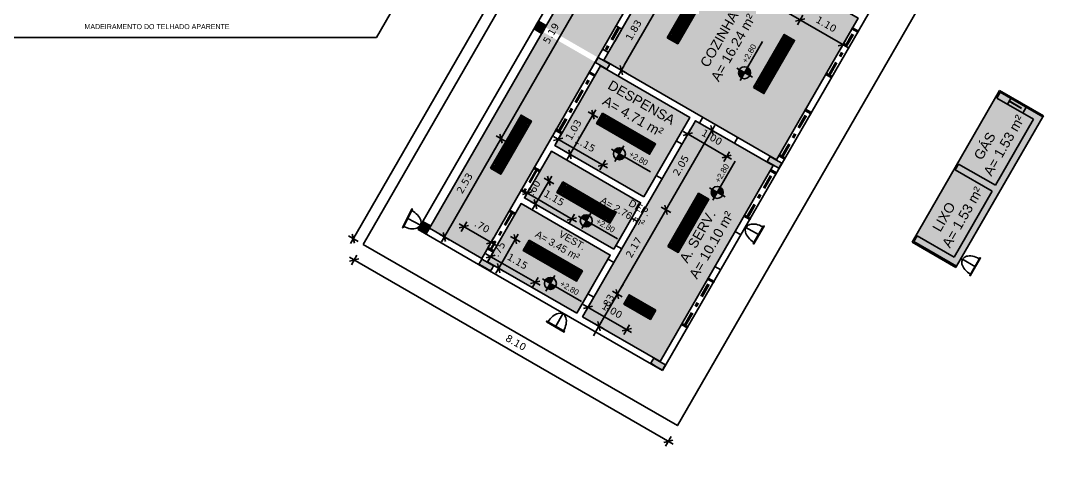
# Model space of a CAD drawing. Extents: x 38 to 175, y -50 to 32.
# Drawn here: x 78.8 to 102.23, y -21.01 to -11.3 of the extents above; entities that cross this region are included whole.
import ezdxf
from ezdxf.enums import TextEntityAlignment as Align

# ---------------------------------------------------------------- set-up
doc = ezdxf.new("R2010")
doc.units = 0
doc.header["$LTSCALE"] = 0.025
doc.header["$MEASUREMENT"] = 0
doc.linetypes.add('DASHDOT', pattern=[25.4, 12.7, -6.35, 0, -6.35])
doc.linetypes.add('HIDDEN', pattern=[9.525, 6.35, -3.175])
doc.layers.get('0').update_dxf_attribs({"linetype": 'CONTINUOUS'})
doc.layers.get('DEFPOINTS').update_dxf_attribs({"linetype": 'CONTINUOUS'})
for name, color, linetype in [('A-FORRO', 3, 'CONTINUOUS'), ('A-HACHURAPARED', 254, 'CONTINUOUS'), ('A-PARED', 5, 'CONTINUOUS'), ('A-PARED-PISOS', 2, 'CONTINUOUS'), ('A-PAREDE', 5, 'CONTINUOUS'), ('A-PISOS-NIVEL', 1, 'CONTINUOUS'), ('A-PROJ ESQU', 1, 'DASHDOT'), ('A-PROJCOBERTURA', 7, 'HIDDEN'), ('AR-TXT', 1, 'CONTINUOUS'), ('ARQ-ALV-PROJEÇÃO', 8, 'CONTINUOUS'), ('ARQ-CTA-1_100', 1, 'CONTINUOUS'), ('ARQ-HTC', 9, 'CONTINUOUS'), ('ARQ-TXT-1_050', 2, 'CONTINUOUS'), ('ARQ-TXT-1_100', 2, 'CONTINUOUS'), ('BL-LUM-1', 1, 'CONTINUOUS'), ('BL-LUM-2', 2, 'CONTINUOUS'), ('BL-LUM-3', 3, 'CONTINUOUS'), ('BL-LUM-TXT', 2, 'CONTINUOUS'), ('EL-LEGENDA', 2, 'CONTINUOUS'), ('EL-LUMINÁRIAS', 3, 'CONTINUOUS')]:
    doc.layers.add(name, color=color, linetype=linetype)
doc.layers.add('FO-Hachuras dos pilares', color=9, linetype='CONTINUOUS', lineweight=5)
doc.styles.add('A16-ESC50', font='arial.ttf', dxfattribs={"height": 0.08})
doc.styles.add('ESC-50-A20', font='arial.ttf', dxfattribs={"height": 0.1})
doc.styles.add('FNDE Texto Cota 0100', font='verdana.ttf', dxfattribs={"height": 0.16})
doc.dimstyles.new('FNDE 1-0100', dxfattribs={"dimscale": 2.5, "dimtxt": 0.16, "dimasz": 0.05, "dimexe": 0.15, "dimexo": 0.15, "dimgap": 0.05, "dimtad": 1, "dimzin": 4, "dimdsep": 46, "dimtxsty": 'FNDE Texto Cota 0100', "dimblk": 'tic', "dimcen": 0.15, "dimdle": 0.15, "dimse1": 1, "dimse2": 1, "dimclrd": 251, "dimclre": 251, "dimclrt": 256, "dimaunit": 1, "dimadec": 3, "dimazin": 0, "dimtfac": 1, "dimtix": 1, "dimtmove": 2, "dimatfit": 3, "dimldrblk": 'tic', "dimfxl": 0.15, "dimtvp": 1, "dimtolj": 1, "dimtzin": 0, "dimarcsym": 0})

# ---------------------------------------------------------------- blocks, each defined once
blk = doc.blocks.new('Lum-3320-sob')
at = {"layer": 'BL-LUM-1'}
for p, q in [((-0.657, 0.09), (-0.577, 0.09)), ((-0.657, 0.075), (-0.577, 0.075)), ((-0.657, 0.06), (-0.577, 0.06)), ((-0.657, 0.045), (-0.577, 0.045)), ((-0.657, 0.03), (-0.577, 0.03)), ((-0.657, 0.015), (-0.577, 0.015)), ((0.565, 0.062), (-0.565, 0.062)), ((0.565, 0.032), (-0.565, 0.032)), ((0.657, 0.09), (0.577, 0.09)), ((0.657, 0.075), (0.577, 0.075)), ((0.657, 0.06), (0.577, 0.06)), ((0.657, 0.045), (0.577, 0.045)), ((0.657, 0.03), (0.577, 0.03)), ((0.657, 0.015), (0.577, 0.015)), ((-0.657, 0), (-0.577, 0)), ((-0.657, -0.015), (-0.577, -0.015)), ((-0.657, -0.03), (-0.577, -0.03)), ((-0.657, -0.045), (-0.577, -0.045)), ((-0.657, -0.06), (-0.577, -0.06)), ((-0.657, -0.075), (-0.577, -0.075)), ((-0.657, -0.09), (-0.577, -0.09)), ((0.565, -0.032), (-0.565, -0.032)), ((0.565, -0.062), (-0.565, -0.062)), ((0.657, -0.03), (0.577, -0.03)), ((0.657, -0.045), (0.577, -0.045)), ((0.657, -0.06), (0.577, -0.06)), ((0.657, -0.075), (0.577, -0.075)), ((0.657, -0.09), (0.577, -0.09)), ((0.657, 0), (0.577, 0)), ((0.657, -0.015), (0.577, -0.015))]:
    blk.add_line(p, q, dxfattribs=at)
at = {"layer": 'BL-LUM-2'}
blk.add_line((0.565, 0), (-0.565, 0), dxfattribs=at)
for points in [[(0.67, 0.119), (0.67, -0.119), (-0.67, -0.119), (-0.67, 0.119)], [(0.565, 0.094), (0.565, -0.094), (-0.565, -0.094), (-0.565, 0.094)]]:
    blk.add_lwpolyline(points, close=True, dxfattribs=at)
at = {"layer": 'BL-LUM-3'}
blk.add_lwpolyline([(0.685, 0.134), (0.685, -0.134), (-0.685, -0.134), (-0.685, 0.134)], close=True, dxfattribs=at)
blk = doc.blocks.new('Lum-3320-sob-2x16')
at = {"layer": 'BL-LUM-1'}
for p, q in [((-0.352, 0.09), (-0.272, 0.09)), ((-0.352, 0.075), (-0.272, 0.075)), ((-0.352, 0.06), (-0.272, 0.06)), ((-0.352, 0.045), (-0.272, 0.045)), ((-0.352, 0.03), (-0.272, 0.03)), ((-0.352, 0.015), (-0.272, 0.015)), ((0.26, 0.062), (-0.26, 0.062)), ((0.26, 0.032), (-0.26, 0.032)), ((0.352, 0.015), (0.272, 0.015)), ((0.352, 0.09), (0.272, 0.09)), ((0.352, 0.075), (0.272, 0.075)), ((0.352, 0.06), (0.272, 0.06)), ((0.352, 0.045), (0.272, 0.045)), ((0.352, 0.03), (0.272, 0.03)), ((-0.352, 0), (-0.272, 0)), ((-0.352, -0.015), (-0.272, -0.015)), ((-0.352, -0.03), (-0.272, -0.03)), ((-0.352, -0.045), (-0.272, -0.045)), ((-0.352, -0.06), (-0.272, -0.06)), ((-0.352, -0.075), (-0.272, -0.075)), ((-0.352, -0.09), (-0.272, -0.09)), ((0.26, -0.032), (-0.26, -0.032)), ((0.26, -0.062), (-0.26, -0.062)), ((0.352, 0), (0.272, 0)), ((0.352, -0.015), (0.272, -0.015)), ((0.352, -0.03), (0.272, -0.03)), ((0.352, -0.045), (0.272, -0.045)), ((0.352, -0.06), (0.272, -0.06)), ((0.352, -0.075), (0.272, -0.075)), ((0.352, -0.09), (0.272, -0.09))]:
    blk.add_line(p, q, dxfattribs=at)
at = {"layer": 'BL-LUM-2'}
blk.add_line((0.26, 0), (-0.26, 0), dxfattribs=at)
for points in [[(0.365, 0.119), (0.365, -0.119), (-0.365, -0.119), (-0.365, 0.119)], [(0.26, 0.094), (0.26, -0.094), (-0.26, -0.094), (-0.26, 0.094)]]:
    blk.add_lwpolyline(points, close=True, dxfattribs=at)
at = {"layer": 'BL-LUM-3'}
blk.add_lwpolyline([(0.38, 0.134), (0.38, -0.134), (-0.38, -0.134), (-0.38, 0.134)], close=True, dxfattribs=at)
at = {"layer": 'BL-LUM-TXT', "style": 'A16-ESC50'}
blk.add_attdef('IT1.1A', text='', height=0.08, dxfattribs=at).set_placement((0.395, 0.149), align=Align.BOTTOM_RIGHT)
blk = doc.blocks.new('tic')
at = {"color": 251}
for p, q in [((-1, 0), (1, 0)), ((0, -1), (0, 1))]:
    blk.add_line(p, q, dxfattribs=at)
blk.add_line((-0.6, -0.6), (0.6, 0.6))
blk = doc.blocks.new('*D113')
at = {"layer": 'ARQ-CTA-1_100', "color": 251, "lineweight": -2, "transparency": 16777216}
blk.add_line((88.8, -15.957), (89.19, -16.182), dxfattribs=at)
at = {"layer": 'DEFPOINTS', "color": 0, "transparency": 16777216}
for p in [(88.484, -16.254), (89.298, -16.245), (89.091, -16.604)]:
    blk.add_point(p, dxfattribs=at)
at = {"layer": 'ARQ-CTA-1_100', "color": 251, "lineweight": -2, "transparency": 16777216, "xscale": 0.125, "yscale": 0.125, "zscale": 0.125}
for p, rotation in [((88.692, -15.895), 150.0227978788756), ((89.298, -16.245), 330.0227978788756)]:
    blk.add_blockref('tic', p, dxfattribs=dict(at, rotation=rotation))
at = {"layer": 'ARQ-CTA-1_100', "transparency": 16777216, "insert": (89.099, -15.889), "char_height": 0.16, "attachment_point": 5, "rotation": 330.0228, "style": 'FNDE Texto Cota 0100'}
blk.add_mtext('\\A1;.70', dxfattribs=at)
blk = doc.blocks.new('*D114')
at = {"layer": 'ARQ-CTA-1_100', "color": 251, "lineweight": -2, "transparency": 16777216}
blk.add_line((88.319, -16.015), (89.46, -14.037), dxfattribs=at)
at = {"layer": 'DEFPOINTS', "color": 0, "transparency": 16777216}
for p in [(89.251, -13.773), (89.522, -13.929), (87.986, -15.967)]:
    blk.add_point(p, dxfattribs=at)
at = {"layer": 'ARQ-CTA-1_100', "color": 251, "lineweight": -2, "transparency": 16777216, "xscale": 0.125, "yscale": 0.125, "zscale": 0.125}
for p, rotation in [((89.522, -13.929), 60.02279787888254), ((88.257, -16.123), 240.0227978788826)]:
    blk.add_blockref('tic', p, dxfattribs=dict(at, rotation=rotation))
at = {"layer": 'ARQ-CTA-1_100', "transparency": 16777216, "insert": (88.709, -14.922), "char_height": 0.16, "attachment_point": 5, "rotation": 60.0228, "style": 'FNDE Texto Cota 0100'}
blk.add_mtext('\\A1;2.53', dxfattribs=at)
blk = doc.blocks.new('*D115')
at = {"layer": 'ARQ-CTA-1_100', "color": 251, "lineweight": -2, "transparency": 16777216}
blk.add_line((89.585, -13.821), (92.054, -9.54), dxfattribs=at)
at = {"layer": 'DEFPOINTS', "color": 0, "transparency": 16777216}
for p in [(91.846, -9.275), (92.117, -9.431), (89.251, -13.773)]:
    blk.add_point(p, dxfattribs=at)
at = {"layer": 'ARQ-CTA-1_100', "color": 251, "lineweight": -2, "transparency": 16777216, "xscale": 0.125, "yscale": 0.125, "zscale": 0.125}
for p, rotation in [((92.117, -9.431), 60.02279787888271), ((89.522, -13.929), 240.0227978788827)]:
    blk.add_blockref('tic', p, dxfattribs=dict(at, rotation=rotation))
at = {"layer": 'ARQ-CTA-1_100', "transparency": 16777216, "insert": (90.639, -11.576), "char_height": 0.16, "attachment_point": 5, "rotation": 60.0228, "style": 'FNDE Texto Cota 0100'}
blk.add_mtext('\\A1;5.19', dxfattribs=at)
blk = doc.blocks.new('*D117')
at = {"layer": 'ARQ-CTA-1_100', "color": 251, "lineweight": -2, "transparency": 16777216}
blk.add_line((89.53, -16.713), (89.78, -16.28), dxfattribs=at)
at = {"layer": 'DEFPOINTS', "color": 0, "transparency": 16777216}
for p in [(89.595, -16.029), (89.842, -16.172), (89.221, -16.679)]:
    blk.add_point(p, dxfattribs=at)
at = {"layer": 'ARQ-CTA-1_100', "color": 251, "lineweight": -2, "transparency": 16777216, "xscale": 0.125, "yscale": 0.125, "zscale": 0.125}
for p, rotation in [((89.842, -16.172), 60.02279787887267), ((89.468, -16.821), 240.0227978788727)]:
    blk.add_blockref('tic', p, dxfattribs=dict(at, rotation=rotation))
at = {"layer": 'ARQ-CTA-1_100', "transparency": 16777216, "insert": (89.476, -16.393), "char_height": 0.16, "attachment_point": 5, "rotation": 60.0228, "style": 'FNDE Texto Cota 0100'}
blk.add_mtext('\\A1;.75', dxfattribs=at)
blk = doc.blocks.new('*D118')
at = {"layer": 'ARQ-CTA-1_100', "color": 251, "lineweight": -2, "transparency": 16777216}
blk.add_line((89.397, -16.623), (90.177, -17.072), dxfattribs=at)
at = {"layer": 'DEFPOINTS', "color": 0, "transparency": 16777216}
for p in [(89.221, -16.679), (90.217, -17.253), (90.285, -17.135)]:
    blk.add_point(p, dxfattribs=at)
at = {"layer": 'ARQ-CTA-1_100', "color": 251, "lineweight": -2, "transparency": 16777216, "xscale": 0.125, "yscale": 0.125, "zscale": 0.125}
for p, rotation in [((89.289, -16.56), 150.0227978788752), ((90.285, -17.135), 330.0227978788752)]:
    blk.add_blockref('tic', p, dxfattribs=dict(at, rotation=rotation))
at = {"layer": 'ARQ-CTA-1_100', "transparency": 16777216, "insert": (89.89, -16.668), "char_height": 0.16, "attachment_point": 5, "rotation": 330.0228, "style": 'FNDE Texto Cota 0100'}
blk.add_mtext('\\A1;1.15', dxfattribs=at)
blk = doc.blocks.new('*D119')
at = {"layer": 'ARQ-CTA-1_100', "color": 251, "lineweight": -2, "transparency": 16777216}
blk.add_line((90.214, -15.207), (90.993, -15.657), dxfattribs=at)
at = {"layer": 'DEFPOINTS', "color": 0, "transparency": 16777216}
for p in [(90.045, -15.25), (91.041, -15.824), (91.101, -15.72)]:
    blk.add_point(p, dxfattribs=at)
at = {"layer": 'ARQ-CTA-1_100', "color": 251, "lineweight": -2, "transparency": 16777216, "xscale": 0.125, "yscale": 0.125, "zscale": 0.125}
for p, rotation in [((90.105, -15.145), 150.0227978788652), ((91.101, -15.72), 330.0227978788652)]:
    blk.add_blockref('tic', p, dxfattribs=dict(at, rotation=rotation))
at = {"layer": 'ARQ-CTA-1_100', "transparency": 16777216, "insert": (90.707, -15.253), "char_height": 0.16, "attachment_point": 5, "rotation": 330.0228, "style": 'FNDE Texto Cota 0100'}
blk.add_mtext('\\A1;1.15', dxfattribs=at)
blk = doc.blocks.new('*D120')
at = {"layer": 'ARQ-CTA-1_100', "color": 251, "lineweight": -2, "transparency": 16777216}
blk.add_line((90.353, -15.283), (90.528, -14.98), dxfattribs=at)
at = {"layer": 'DEFPOINTS', "color": 0, "transparency": 16777216}
for p in [(90.345, -14.73), (90.59, -14.871), (90.045, -15.25)]:
    blk.add_point(p, dxfattribs=at)
at = {"layer": 'ARQ-CTA-1_100', "color": 251, "lineweight": -2, "transparency": 16777216, "xscale": 0.125, "yscale": 0.125, "zscale": 0.125}
for p, rotation in [((90.59, -14.871), 60.02237897650409), ((90.29, -15.391), 240.0223789765041)]:
    blk.add_blockref('tic', p, dxfattribs=dict(at, rotation=rotation))
at = {"layer": 'ARQ-CTA-1_100', "transparency": 16777216, "insert": (90.26, -15.027), "char_height": 0.16, "attachment_point": 5, "rotation": 60.0224, "style": 'FNDE Texto Cota 0100'}
blk.add_mtext('\\A1;.60', dxfattribs=at)
blk = doc.blocks.new('*D121')
at = {"layer": 'ARQ-CTA-1_100', "color": 251, "lineweight": -2, "transparency": 16777216}
blk.add_line((91.127, -14.171), (91.514, -13.499), dxfattribs=at)
at = {"layer": 'DEFPOINTS', "color": 0, "transparency": 16777216}
for p in [(91.232, -13.192), (91.577, -13.391), (90.72, -14.08)]:
    blk.add_point(p, dxfattribs=at)
at = {"layer": 'ARQ-CTA-1_100', "color": 251, "lineweight": -2, "transparency": 16777216, "xscale": 0.125, "yscale": 0.125, "zscale": 0.125}
for p, rotation in [((91.577, -13.391), 60.02279787872411), ((91.064, -14.279), 240.0227978787241)]:
    blk.add_blockref('tic', p, dxfattribs=dict(at, rotation=rotation))
at = {"layer": 'ARQ-CTA-1_100', "transparency": 16777216, "insert": (91.14, -13.731), "char_height": 0.16, "attachment_point": 5, "rotation": 60.0228, "style": 'FNDE Texto Cota 0100'}
blk.add_mtext('\\A1;1.03', dxfattribs=at)
blk = doc.blocks.new('*D122')
at = {"layer": 'ARQ-CTA-1_100', "color": 251, "lineweight": -2, "transparency": 16777216}
blk.add_line((90.907, -14.006), (91.686, -14.456), dxfattribs=at)
at = {"layer": 'DEFPOINTS', "color": 0, "transparency": 16777216}
for p in [(90.72, -14.08), (91.794, -14.518), (91.716, -14.655)]:
    blk.add_point(p, dxfattribs=at)
at = {"layer": 'ARQ-CTA-1_100', "color": 251, "lineweight": -2, "transparency": 16777216, "xscale": 0.125, "yscale": 0.125, "zscale": 0.125}
for p, rotation in [((90.798, -13.944), 150.022797878871), ((91.794, -14.518), 330.022797878871)]:
    blk.add_blockref('tic', p, dxfattribs=dict(at, rotation=rotation))
at = {"layer": 'ARQ-CTA-1_100', "transparency": 16777216, "insert": (91.4, -14.052), "char_height": 0.16, "attachment_point": 5, "rotation": 330.0228, "style": 'FNDE Texto Cota 0100'}
blk.add_mtext('\\A1;1.15', dxfattribs=at)
blk = doc.blocks.new('*D123')
at = {"layer": 'ARQ-CTA-1_100', "color": 251, "lineweight": -2, "transparency": 16777216}
blk.add_line((91.572, -17.756), (92.221, -18.131), dxfattribs=at)
at = {"layer": 'DEFPOINTS', "color": 0, "transparency": 16777216}
for p in [(91.343, -17.903), (92.33, -18.194), (92.209, -18.403)]:
    blk.add_point(p, dxfattribs=at)
at = {"layer": 'ARQ-CTA-1_100', "color": 251, "lineweight": -2, "transparency": 16777216, "xscale": 0.125, "yscale": 0.125, "zscale": 0.125}
for p, rotation in [((91.463, -17.694), 150.0227978788926), ((92.33, -18.194), 330.0227978788926)]:
    blk.add_blockref('tic', p, dxfattribs=dict(at, rotation=rotation))
at = {"layer": 'ARQ-CTA-1_100', "transparency": 16777216, "insert": (92.001, -17.763), "char_height": 0.16, "attachment_point": 5, "rotation": 330.0228, "style": 'FNDE Texto Cota 0100'}
blk.add_mtext('\\A1;1.00', dxfattribs=at)
blk = doc.blocks.new('*D124')
at = {"layer": 'ARQ-CTA-1_100', "color": 251, "lineweight": -2, "transparency": 16777216}
for p, q in [((92.183, -17.291), (92.246, -17.183)), ((91.709, -18.114), (92.121, -17.399)), ((91.646, -18.222), (91.584, -18.331))]:
    blk.add_line(p, q, dxfattribs=at)
at = {"layer": 'DEFPOINTS', "color": 0, "transparency": 16777216}
for p in [(92.121, -17.399), (92.325, -17.517), (91.913, -18.232)]:
    blk.add_point(p, dxfattribs=at)
at = {"layer": 'ARQ-CTA-1_100', "color": 251, "lineweight": -2, "transparency": 16777216, "xscale": 0.125, "yscale": 0.125, "zscale": 0.125}
for p, rotation in [((92.121, -17.399), 240.022797878874), ((91.709, -18.114), 60.02279787887402)]:
    blk.add_blockref('tic', p, dxfattribs=dict(at, rotation=rotation))
at = {"layer": 'ARQ-CTA-1_100', "transparency": 16777216, "insert": (91.91, -17.57), "char_height": 0.16, "attachment_point": 5, "rotation": 60.0228, "style": 'FNDE Texto Cota 0100'}
blk.add_mtext('\\A1;.83', dxfattribs=at)
blk = doc.blocks.new('*D125')
at = {"layer": 'ARQ-CTA-1_100', "color": 251, "lineweight": -2, "transparency": 16777216}
blk.add_line((92.183, -17.291), (93.144, -15.626), dxfattribs=at)
at = {"layer": 'DEFPOINTS', "color": 0, "transparency": 16777216}
for p in [(93.207, -15.517), (93.411, -15.635), (92.325, -17.517)]:
    blk.add_point(p, dxfattribs=at)
at = {"layer": 'ARQ-CTA-1_100', "color": 251, "lineweight": -2, "transparency": 16777216, "xscale": 0.125, "yscale": 0.125, "zscale": 0.125}
for p, rotation in [((93.207, -15.517), 60.02279787889307), ((92.121, -17.399), 240.0227978788931)]:
    blk.add_blockref('tic', p, dxfattribs=dict(at, rotation=rotation))
at = {"layer": 'ARQ-CTA-1_100', "transparency": 16777216, "insert": (92.485, -16.355), "char_height": 0.16, "attachment_point": 5, "rotation": 60.0228, "style": 'FNDE Texto Cota 0100'}
blk.add_mtext('\\A1;2.17', dxfattribs=at)
blk = doc.blocks.new('*D126')
at = {"layer": 'ARQ-CTA-1_100', "color": 251, "lineweight": -2, "transparency": 16777216}
blk.add_line((93.269, -15.409), (94.17, -13.848), dxfattribs=at)
at = {"layer": 'DEFPOINTS', "color": 0, "transparency": 16777216}
for p in [(94.232, -13.74), (94.436, -13.857), (93.411, -15.635)]:
    blk.add_point(p, dxfattribs=at)
at = {"layer": 'ARQ-CTA-1_100', "color": 251, "lineweight": -2, "transparency": 16777216, "xscale": 0.125, "yscale": 0.125, "zscale": 0.125}
for p, rotation in [((94.232, -13.74), 60.02279787889326), ((93.207, -15.517), 240.0227978788933)]:
    blk.add_blockref('tic', p, dxfattribs=dict(at, rotation=rotation))
at = {"layer": 'ARQ-CTA-1_100', "transparency": 16777216, "insert": (93.539, -14.524), "char_height": 0.16, "attachment_point": 5, "rotation": 60.0228, "style": 'FNDE Texto Cota 0100'}
blk.add_mtext('\\A1;2.05', dxfattribs=at)
blk = doc.blocks.new('*D127')
at = {"layer": 'ARQ-CTA-1_100', "color": 251, "lineweight": -2, "transparency": 16777216}
blk.add_line((93.802, -13.89), (94.452, -14.264), dxfattribs=at)
at = {"layer": 'DEFPOINTS', "color": 0, "transparency": 16777216}
for p in [(93.866, -13.529), (94.732, -14.028), (94.56, -14.327)]:
    blk.add_point(p, dxfattribs=at)
at = {"layer": 'ARQ-CTA-1_100', "color": 251, "lineweight": -2, "transparency": 16777216, "xscale": 0.125, "yscale": 0.125, "zscale": 0.125}
for p, rotation in [((93.694, -13.827), 150.0227978788934), ((94.56, -14.327), 330.0227978788935)]:
    blk.add_blockref('tic', p, dxfattribs=dict(at, rotation=rotation))
at = {"layer": 'ARQ-CTA-1_100', "transparency": 16777216, "insert": (94.231, -13.897), "char_height": 0.16, "attachment_point": 5, "rotation": 330.0228, "style": 'FNDE Texto Cota 0100'}
blk.add_mtext('\\A1;1.00', dxfattribs=at)
blk = doc.blocks.new('*D129')
at = {"layer": 'ARQ-CTA-1_100', "color": 251, "lineweight": -2, "transparency": 16777216}
blk.add_line((94.363, -10.216), (96.095, -11.215), dxfattribs=at)
at = {"layer": 'DEFPOINTS', "color": 0, "transparency": 16777216}
for p in [(94.595, -9.562), (96.544, -10.687), (96.203, -11.278)]:
    blk.add_point(p, dxfattribs=at)
at = {"layer": 'ARQ-CTA-1_100', "color": 251, "lineweight": -2, "transparency": 16777216, "xscale": 0.125, "yscale": 0.125, "zscale": 0.125}
for p, rotation in [((94.254, -10.154), 150.0227946700394), ((96.203, -11.278), 330.0227946700394)]:
    blk.add_blockref('tic', p, dxfattribs=dict(at, rotation=rotation))
at = {"layer": 'ARQ-CTA-1_100', "transparency": 16777216, "insert": (95.333, -10.535), "char_height": 0.16, "attachment_point": 5, "rotation": 330.0228, "style": 'FNDE Texto Cota 0100'}
blk.add_mtext('\\A1;2.25', dxfattribs=at)
blk = doc.blocks.new('*D130')
at = {"layer": 'ARQ-CTA-1_100', "color": 251, "lineweight": -2, "transparency": 16777216}
blk.add_line((96.312, -11.34), (97.048, -11.765), dxfattribs=at)
at = {"layer": 'DEFPOINTS', "color": 0, "transparency": 16777216}
for p in [(96.544, -10.687), (97.497, -11.236), (97.156, -11.827)]:
    blk.add_point(p, dxfattribs=at)
at = {"layer": 'ARQ-CTA-1_100', "color": 251, "lineweight": -2, "transparency": 16777216, "xscale": 0.125, "yscale": 0.125, "zscale": 0.125}
for p, rotation in [((96.203, -11.278), 150.0227946700394), ((97.156, -11.827), 330.0227946700394)]:
    blk.add_blockref('tic', p, dxfattribs=dict(at, rotation=rotation))
at = {"layer": 'ARQ-CTA-1_100', "transparency": 16777216, "insert": (96.784, -11.372), "char_height": 0.16, "attachment_point": 5, "rotation": 330.0228, "style": 'FNDE Texto Cota 0100'}
blk.add_mtext('\\A1;1.10', dxfattribs=at)
blk = doc.blocks.new('*D131')
at = {"layer": 'ARQ-CTA-1_100', "color": 251, "lineweight": -2, "transparency": 16777216}
blk.add_line((92.27, -12.29), (93.057, -10.926), dxfattribs=at)
at = {"layer": 'DEFPOINTS', "color": 0, "transparency": 16777216}
for p in [(92.731, -10.594), (93.119, -10.818), (91.819, -12.174)]:
    blk.add_point(p, dxfattribs=at)
at = {"layer": 'ARQ-CTA-1_100', "color": 251, "lineweight": -2, "transparency": 16777216, "xscale": 0.125, "yscale": 0.125, "zscale": 0.125}
for p, rotation in [((93.119, -10.818), 60.02279787886776), ((92.207, -12.399), 240.0227978788677)]:
    blk.add_blockref('tic', p, dxfattribs=dict(at, rotation=rotation))
at = {"layer": 'ARQ-CTA-1_100', "transparency": 16777216, "insert": (92.482, -11.504), "char_height": 0.16, "attachment_point": 5, "rotation": 60.0228, "style": 'FNDE Texto Cota 0100'}
blk.add_mtext('\\A1;1.83', dxfattribs=at)
blk = doc.blocks.new('*D152')
at = {"layer": 'ARQ-CTA-1_100', "color": 251, "lineweight": -2, "transparency": 16777216}
blk.add_line((86.35, -16.702), (93.15, -20.624), dxfattribs=at)
at = {"layer": 'DEFPOINTS', "color": 0, "transparency": 16777216}
for p in [(86.053, -16.967), (93.258, -20.686), (93.069, -21.014)]:
    blk.add_point(p, dxfattribs=at)
at = {"layer": 'ARQ-CTA-1_100', "color": 251, "lineweight": -2, "transparency": 16777216, "xscale": 0.125, "yscale": 0.125, "zscale": 0.125}
for p, rotation in [((86.242, -16.639), 150.0227978788807), ((93.258, -20.686), 330.0227978788807)]:
    blk.add_blockref('tic', p, dxfattribs=dict(at, rotation=rotation))
at = {"layer": 'ARQ-CTA-1_100', "transparency": 16777216, "insert": (89.854, -18.482), "char_height": 0.16, "attachment_point": 5, "rotation": 330.0228, "style": 'FNDE Texto Cota 0100'}
blk.add_mtext('\\A1;8.10', dxfattribs=at)
blk = doc.blocks.new('*D153')
at = {"layer": 'ARQ-CTA-1_100', "color": 251, "lineweight": -2, "transparency": 16777216}
blk.add_line((86.284, -16.053), (94.928, -1.067), dxfattribs=at)
at = {"layer": 'DEFPOINTS', "color": 0, "transparency": 16777216}
for p in [(94.578, -0.721), (94.991, -0.959), (85.809, -15.923)]:
    blk.add_point(p, dxfattribs=at)
at = {"layer": 'ARQ-CTA-1_100', "color": 251, "lineweight": -2, "transparency": 16777216, "xscale": 0.125, "yscale": 0.125, "zscale": 0.125}
for p, rotation in [((94.991, -0.959), 60.02279787887489), ((86.222, -16.161), 240.0227978788749)]:
    blk.add_blockref('tic', p, dxfattribs=dict(at, rotation=rotation))
at = {"layer": 'ARQ-CTA-1_100', "transparency": 16777216, "insert": (91.086, -7.16), "char_height": 0.16, "attachment_point": 5, "rotation": 60.0228, "style": 'FNDE Texto Cota 0100'}
blk.add_mtext('\\A1;17.55', dxfattribs=at)
blk = doc.blocks.new('refl150')
at = {"color": 3}
blk.add_line((0.292, 0), (0, 0), dxfattribs=at)
blk.add_lwpolyline([(0.292, -0.211), (0.307, -0.211), (0.307, 0.211), (0.292, 0.211)], close=True, dxfattribs=at)
at = {"color": 3, "extrusion": (0, 0, -1)}
blk.add_ellipse((0.292, 0), major_axis=(0.292, 0.005), ratio=0.621381, start_param=1.581258, end_param=4.722851, dxfattribs=at)
at = {"color": 2, "style": 'A16-ESC50'}
blk.add_attdef('IT1', text='', height=0.08, dxfattribs=at).set_placement((0.503, 0.141), align=Align.MIDDLE_CENTER)

msp = doc.modelspace()

# ---------------------------------------------------------------- hatches: boundary and pattern name
at = {"layer": 'A-HACHURAPARED'}
h = msp.add_hatch(color=256, dxfattribs=at)
h.dxf.hatch_style = 1
h.paths.add_polyline_path([(99.68, -16.802), (98.702, -16.237), (100.655, -12.85), (101.634, -13.415)])
at = {"layer": 'ARQ-ALV-PROJEÇÃO', "linetype": 'Continuous'}
h = msp.add_hatch(color=251, dxfattribs=at)
h.paths.add_polyline_path([(94.96, -12.456), (94.844, -12.389, 0.131551), (94.826, -12.456, 0.268056), (94.893, -12.572)])
h.paths.add_polyline_path([(94.96, -12.456), (95.077, -12.523, 0.131551), (95.095, -12.456, 0.268056), (95.027, -12.34)])
h = msp.add_hatch(color=251, dxfattribs=at)
h.paths.add_polyline_path([(92.164, -14.265), (92.232, -14.149, 0.414214), (92.048, -14.198)])
h.paths.add_polyline_path([(92.164, -14.265), (92.097, -14.382, 0.414214), (92.281, -14.333)])
h = msp.add_hatch(color=251, dxfattribs=at)
h.paths.add_polyline_path([(94.351, -15.129), (94.234, -15.061, 0.131551), (94.216, -15.129, 0.268056), (94.283, -15.245)])
h.paths.add_polyline_path([(94.351, -15.129), (94.467, -15.196, 0.131551), (94.485, -15.129, 0.268056), (94.418, -15.012)])
h = msp.add_hatch(color=251, dxfattribs=at)
h.paths.add_polyline_path([(91.426, -15.763), (91.493, -15.646, 0.414214), (91.309, -15.696)])
h.paths.add_polyline_path([(91.426, -15.763), (91.359, -15.879, 0.414214), (91.542, -15.83)])
h = msp.add_hatch(color=251, dxfattribs=at)
h.paths.add_polyline_path([(90.623, -17.159), (90.691, -17.043, 0.414214), (90.507, -17.092)])
h.paths.add_polyline_path([(90.623, -17.159), (90.556, -17.275, 0.414214), (90.74, -17.226)])
at = {"layer": 'ARQ-HTC'}
h = msp.add_hatch(dxfattribs=at)
h.set_pattern_fill('AR-CONC', color=256, scale=0.1, style=2)
h.set_pattern_definition([(50, (0, 0), (0.7172602, -0.062752), [0.075, -0.825]), (355, (0, 0), (-0.1387513, 0.752192), [0.06, -0.66]), (100.45144, (0.0598, -0.0052), (0.578509, 0.68944), [0.06374, -0.701142]), (46.1842, (0, 0.2), (1.067241, -0.165519), [0.1125, -1.2375]), (96.6356, (0.0889, 0.1862), (0.934662, 0.974119), [0.09561, -1.051714]), (351.1842, (0, 0.2), (0.934662, 0.974119), [0.09, -0.99]), (21, (0.1, 0.15), (0.596907, -0.402619), [0.075, -0.825]), (326, (0.1, 0.15), (0.2433153, 0.72515), [0.06, -0.66]), (71.45144, (0.14974, 0.11645), (0.8402224, 0.322531), [0.06374, -0.701142]), (37.5, (0, 0), (0.01215986, 0.33289385), [0, -0.652, 0, -0.67, 0, -0.6625]), (7.5, (0, 0), (0.2630695, 0.3944117), [0, -0.382, 0, -0.637, 0, -0.2525]), (327.5, (-0.223, 0), (0.53382244, -0.0225549), [0, -0.25, 0, -0.78, 0, -1.035]), (317.5, (-0.323, 0), (0.5831862, 0.100105), [0, -0.325, 0, -0.518, 0, -0.735])])
h.paths.add_polyline_path([(99.221, -8.248), (100.795, -5.519), (96.94, -3.296), (95.366, -6.024)])
h.paths.add_polyline_path([(97.572, -11.106), (93.717, -8.883), (95.291, -6.154), (99.146, -8.378)])
h.paths.add_polyline_path([(95.673, -14.398), (91.819, -12.174), (93.642, -9.013), (97.497, -11.236)])
h.paths.add_polyline_path([(93.075, -18.902), (95.599, -14.528), (93.866, -13.529), (91.343, -17.903)])
h.paths.add_polyline_path([(92.712, -15.229), (90.72, -14.08), (91.744, -12.304), (93.736, -13.454)])
h.paths.add_polyline_path([(92.037, -16.399), (90.045, -15.25), (90.645, -14.21), (92.637, -15.359)])
h.paths.add_polyline_path([(91.213, -17.828), (89.221, -16.679), (89.97, -15.379), (91.962, -16.529)])
h.paths.add_polyline_path([(89.091, -16.604), (91.621, -12.216), (90.452, -11.542), (87.921, -15.929)])
h.paths.add_polyline_path([(91.681, -12.113), (94.22, -7.712), (93.05, -7.038), (90.512, -11.438)])
h.paths.add_polyline_path([(94.28, -7.608), (96.81, -3.221), (95.641, -2.546), (93.11, -6.934)])
at = {"layer": 'FO-Hachuras dos pilares', "linetype": 'Continuous'}
for points in [[(90.359, -11.303), (90.309, -11.39), (90.259, -11.477), (90.345, -11.527), (90.432, -11.577), (90.482, -11.49), (90.532, -11.403), (90.445, -11.353)], [(91.692, -12.113), (91.66, -12.169), (91.628, -12.226), (91.757, -12.301), (91.887, -12.376), (91.92, -12.319), (91.952, -12.263), (91.822, -12.188)], [(95.53, -14.327), (95.497, -14.383), (95.465, -14.439), (95.595, -14.514), (95.725, -14.589), (95.757, -14.533), (95.79, -14.477), (95.66, -14.402)], [(87.851, -16.051), (87.901, -15.964), (87.951, -15.877), (87.865, -15.827), (87.778, -15.777), (87.728, -15.864), (87.678, -15.951), (87.765, -16.001)], [(89.289, -16.88), (89.322, -16.824), (89.354, -16.767), (89.224, -16.692), (89.094, -16.618), (89.062, -16.674), (89.029, -16.73), (89.159, -16.805)], [(93.127, -19.094), (93.159, -19.037), (93.192, -18.981), (93.062, -18.906), (92.932, -18.831), (92.899, -18.887), (92.867, -18.944), (92.997, -19.019)]]:
    msp.add_hatch(color=256, dxfattribs=at).paths.add_polyline_path(points)

# ---------------------------------------------------------------- linework, layer by layer
at = {"layer": 'A-FORRO'}
for p, q in [((87.673, -15.959), (95.543, -2.316)), ((87.921, -15.929), (95.641, -2.546)), ((89.091, -16.604), (96.81, -3.221)), ((101, -5.464), (93.13, -19.107)), ((91.819, -12.174), (93.642, -9.013)), ((95.673, -14.398), (97.497, -11.236)), ((95.673, -14.398), (91.819, -12.174)), ((90.72, -14.08), (91.744, -12.304)), ((93.736, -13.454), (91.744, -12.304)), ((100.591, -13.021), (100.666, -12.891)), ((100.591, -13.021), (101.414, -13.496)), ((100.666, -12.891), (101.619, -13.441)), ((93.866, -13.529), (91.343, -17.903)), ((92.712, -15.229), (93.736, -13.454)), ((95.599, -14.528), (93.866, -13.529)), ((99.695, -16.776), (101.619, -13.441)), ((101.414, -13.496), (100.565, -14.968)), ((90.645, -14.21), (90.045, -15.25)), ((92.637, -15.359), (90.645, -14.21)), ((92.712, -15.229), (90.72, -14.08)), ((99.667, -14.623), (99.742, -14.494)), ((99.742, -14.494), (100.565, -14.968)), ((93.075, -18.902), (95.599, -14.528)), ((99.667, -14.623), (100.49, -15.098)), ((100.49, -15.098), (99.64, -16.571)), ((89.221, -16.679), (89.97, -15.379)), ((91.962, -16.529), (89.97, -15.379)), ((92.037, -16.399), (90.045, -15.25)), ((92.037, -16.399), (92.637, -15.359)), ((89.091, -16.604), (87.921, -15.929)), ((92.567, -15.781), (92.437, -15.706)), ((92.567, -15.781), (92.437, -15.706)), ((89.016, -16.734), (87.673, -15.959)), ((98.743, -16.226), (98.818, -16.096)), ((98.818, -16.096), (99.64, -16.571)), ((98.743, -16.226), (99.695, -16.776)), ((91.962, -16.529), (91.213, -17.828)), ((93.13, -19.107), (89.016, -16.734)), ((91.213, -17.828), (89.221, -16.679)), ((93.075, -18.902), (91.343, -17.903))]:
    msp.add_line(p, q, dxfattribs=at)
for points in [[(95.673, -14.398), (91.819, -12.174), (93.642, -9.013), (97.497, -11.236)], [(92.712, -15.229), (90.72, -14.08), (91.744, -12.304), (93.736, -13.454)], [(93.075, -18.902), (95.599, -14.528), (93.866, -13.529), (91.343, -17.903)], [(92.037, -16.399), (90.045, -15.25), (90.645, -14.21), (92.637, -15.359)], [(91.213, -17.828), (89.221, -16.679), (89.97, -15.379), (91.962, -16.529)]]:
    msp.add_lwpolyline(points, close=True, dxfattribs=at)
at = {"layer": 'A-PARED'}
for points in [[(90.359, -11.303), (90.309, -11.39), (90.259, -11.477), (90.345, -11.527), (90.432, -11.577), (90.482, -11.49), (90.532, -11.403), (90.445, -11.353), (90.359, -11.303)], [(91.692, -12.113), (91.66, -12.169), (91.628, -12.226), (91.757, -12.301), (91.887, -12.376), (91.92, -12.319), (91.952, -12.263), (91.822, -12.188), (91.692, -12.113)], [(95.53, -14.327), (95.497, -14.383), (95.465, -14.439), (95.595, -14.514), (95.725, -14.589), (95.757, -14.533), (95.79, -14.477), (95.66, -14.402), (95.53, -14.327)], [(87.851, -16.051), (87.901, -15.964), (87.951, -15.877), (87.865, -15.827), (87.778, -15.777), (87.728, -15.864), (87.678, -15.951), (87.765, -16.001), (87.851, -16.051)], [(89.289, -16.88), (89.322, -16.824), (89.354, -16.767), (89.224, -16.692), (89.094, -16.618), (89.062, -16.674), (89.029, -16.73), (89.159, -16.805), (89.289, -16.88)], [(93.127, -19.094), (93.159, -19.037), (93.192, -18.981), (93.062, -18.906), (92.932, -18.831), (92.899, -18.887), (92.867, -18.944), (92.997, -19.019), (93.127, -19.094)]]:
    msp.add_lwpolyline(points, close=True, dxfattribs=at)
at = {"layer": 'A-PARED-PISOS'}
for p, q in [((100.655, -12.85), (98.702, -16.237)), ((100.655, -12.85), (101.634, -13.415)), ((101.619, -13.441), (101.634, -13.415)), ((98.702, -16.237), (99.68, -16.802)), ((99.68, -16.802), (99.695, -16.776))]:
    msp.add_line(p, q, dxfattribs=at)
msp.add_lwpolyline([(86.444, -16.289), (95.213, -1.087), (102.229, -5.134), (93.46, -20.336)], close=True, dxfattribs=at)
at = {"layer": 'A-PAREDE'}
msp.add_line((95.673, -14.398), (95.723, -14.311), dxfattribs=at)
at = {"layer": 'A-PISOS-NIVEL', "color": 2}
msp.add_lwpolyline([(86.738, 4.364), (77.483, 4.364), (72.856, -3.651), (77.483, -11.666), (86.738, -11.666), (91.365, -3.651)], close=True, dxfattribs=at)
at = {"layer": 'A-PROJ ESQU'}
for p, q in [((92.14, -11.436), (91.84, -11.956)), ((92.166, -11.451), (91.866, -11.971)), ((92.091, -11.408), (92.221, -11.483)), ((92.218, -11.481), (91.919, -12.001)), ((96.84, -12.496), (97.409, -11.508)), ((96.866, -12.511), (97.435, -11.523)), ((91.919, -12.001), (91.789, -11.926)), ((90.806, -13.749), (91.533, -12.49)), ((90.832, -13.764), (91.559, -12.505)), ((96.903, -12.567), (96.773, -12.492)), ((100.83, -13.158), (100.904, -13.028)), ((100.867, -13.093), (101.214, -13.293)), ((100.872, -13.085), (101.219, -13.285)), ((95.79, -14.315), (96.36, -13.328)), ((95.816, -14.33), (96.386, -13.343)), ((96.453, -13.346), (96.323, -13.272)), ((101.176, -13.358), (101.251, -13.228)), ((93.953, -13.579), (94.028, -13.449)), ((93.566, -14.048), (93.436, -13.973)), ((94.807, -13.898), (94.732, -14.028)), ((95.853, -14.386), (95.723, -14.311)), ((90.307, -14.626), (90.037, -15.093)), ((90.324, -14.636), (90.055, -15.103)), ((93.117, -14.828), (92.987, -14.753)), ((95.013, -15.663), (95.583, -14.675)), ((95.039, -15.678), (95.609, -14.69)), ((95.675, -14.695), (95.546, -14.62)), ((95.675, -14.695), (95.546, -14.62)), ((95.546, -14.62), (95.675, -14.695)), ((89.757, -15.58), (89.287, -16.394)), ((89.774, -15.59), (89.304, -16.404)), ((95.076, -15.734), (94.946, -15.659)), ((95.076, -15.734), (94.946, -15.659)), ((94.946, -15.659), (95.076, -15.734)), ((92.567, -15.781), (92.437, -15.706)), ((94.879, -16.075), (94.749, -16)), ((92.217, -16.387), (92.087, -16.312)), ((92.042, -16.69), (91.912, -16.615)), ((94.429, -16.855), (94.299, -16.78)), ((93.617, -18.083), (94.187, -17.096)), ((94.28, -17.115), (94.15, -17.04)), ((93.643, -18.098), (94.213, -17.111)), ((91.593, -17.47), (91.463, -17.395)), ((93.68, -18.154), (93.55, -18.079)), ((93.68, -18.154), (93.55, -18.079))]:
    msp.add_line(p, q, dxfattribs=at)
for points in [[(97.502, -11.527), (97.487, -11.553), (97.357, -11.478), (97.372, -11.452)], [(91.611, -12.535), (91.626, -12.509), (91.496, -12.434), (91.481, -12.46)], [(96.918, -12.541), (96.903, -12.567), (96.773, -12.492), (96.788, -12.466)], [(96.453, -13.346), (96.438, -13.372), (96.308, -13.298), (96.323, -13.272)], [(90.884, -13.794), (90.869, -13.82), (90.739, -13.745), (90.754, -13.719)], [(95.868, -14.36), (95.853, -14.386), (95.723, -14.311), (95.738, -14.285)], [(90.395, -14.642), (90.38, -14.668), (90.251, -14.593), (90.265, -14.567)], [(95.676, -14.694), (95.661, -14.72), (95.531, -14.645), (95.546, -14.619)], [(90.111, -15.136), (90.096, -15.162), (89.966, -15.087), (89.981, -15.061)], [(89.845, -15.596), (89.83, -15.622), (89.7, -15.547), (89.715, -15.521)], [(95.091, -15.708), (95.076, -15.734), (94.946, -15.659), (94.961, -15.633)], [(89.36, -16.436), (89.345, -16.462), (89.216, -16.387), (89.231, -16.361)], [(94.28, -17.115), (94.265, -17.141), (94.135, -17.066), (94.15, -17.04)], [(93.695, -18.128), (93.68, -18.154), (93.55, -18.079), (93.565, -18.053)]]:
    msp.add_lwpolyline(points, close=True, dxfattribs=at)
at = {"layer": 'A-PROJCOBERTURA', "ltscale": 7.5}
msp.add_line((86.738, -11.666), (86.738, -11.666), dxfattribs=at)
at = {"layer": 'ARQ-ALV-PROJEÇÃO', "color": 251, "linetype": 'Continuous'}
for p, q in [((95.027, -12.34), (95.363, -11.757)), ((94.786, -12.355), (95.135, -12.557)), ((94.859, -12.631), (95.027, -12.34)), ((91.99, -14.165), (92.281, -14.333)), ((92.265, -14.091), (92.064, -14.44)), ((92.281, -14.333), (92.863, -14.668)), ((94.418, -15.012), (94.753, -14.43)), ((94.176, -15.028), (94.525, -15.229)), ((94.25, -15.303), (94.418, -15.012)), ((91.251, -15.662), (91.542, -15.83)), ((91.526, -15.588), (91.325, -15.937)), ((91.542, -15.83), (92.124, -16.166)), ((90.449, -17.058), (90.74, -17.226)), ((90.724, -16.984), (90.523, -17.334)), ((90.74, -17.226), (91.322, -17.562))]:
    msp.add_line(p, q, dxfattribs=at)
for centre in [(94.96, -12.456), (92.164, -14.265), (94.351, -15.129), (91.426, -15.763), (90.623, -17.159)]:
    msp.add_circle(centre, 0.134, dxfattribs=at)

# ---------------------------------------------------------------- block references
at = {"layer": 'EL-LEGENDA'}
for name, p, xscale, yscale, zscale, rotation in [('refl150', (87.723, -15.856, -10.179), -1.094369196061953, 1.094369196061953, 1.094369196061953, 333.187084424152), ('refl150', (94.992, -15.911), -1.094369196061953, 1.094369196061953, 1.094369196061953, 149.9999999999772), ('refl150', (99.827, -16.622), -1.094369196061953, 1.094369196061953, 1.094369196061953, 149.9999999999772), ('Lum-3320-sob-2x16', (92.621, -17.688), 0.8999999999999999, 0.8999999999999999, 0.8999999999999999, 330.0227978788715), ('refl150', (90.903, -17.841), -1.094369196061953, 1.094369196061953, 1.094369196061953, 59.99999999997725)]:
    msp.add_blockref(name, p, dxfattribs=dict(at, xscale=xscale, yscale=yscale, zscale=zscale, rotation=rotation))
at = {"layer": 'EL-LUMINÁRIAS', "xscale": -1}
for p, rotation in [((93.693, -11.149), 59.99999999997309), ((95.62, -12.262, -12.006), 59.99999999997309), ((89.742, -14.062), 59.99999999997309), ((92.314, -13.817), 329.9999999999731), ((91.427, -15.354), 329.9999999999731), ((93.707, -15.806), 59.99999999997309), ((90.678, -16.654), 329.9999999999731)]:
    msp.add_blockref('Lum-3320-sob', p, dxfattribs=dict(at, rotation=rotation))

# ---------------------------------------------------------------- texts
at = {"layer": 'AR-TXT', "style": 'ESC-50-A20'}
msp.add_text('MADEIRAMENTO DO TELHADO APARENTE', height=0.1125, rotation=0.0278, dxfattribs=at).set_placement((80.219, -11.483))
at = {"layer": 'ARQ-ALV-PROJEÇÃO', "color": 251, "linetype": 'Continuous', "style": 'ESC-50-A20'}
for p, rotation in [((95.007, -12.256), 60.0228), ((92.364, -14.312), 330.0228), ((94.397, -14.929), 60.0228), ((91.626, -15.809), 330.0228), ((90.823, -17.205), 330.0228)]:
    msp.add_attdef('+2.80', p, 'NA', height=0.128, rotation=rotation, dxfattribs=at)
at = {"layer": 'ARQ-TXT-1_050', "color": 251, "char_height": 0.21845, "attachment_point": 1, "style": 'ESC-50-A20'}
for s, insert, rotation in [('\\pi1.592;COZINHA    \\P\\pi1.4384;A= 16.24 m²', (93.161, -13.627), 60.0228), ('\\pi1.4518;DESPENSA    \\P\\pi1.5232;A= 4.71 m²', (90.737, -11.885), 330.0228), ('\\pi1.64;GÁS   \\P\\pi1.4384;A= 1.53 m²', (99.249, -15.737), 60.0228), ('\\pi1.64;LIXO    \\P\\pi1.4384;A= 1.53 m²', (98.324, -17.34), 60.0228), ('\\pi1.64;A. SERV.    \\P\\pi1.4384;A= 10.10 m²', (92.674, -18.034), 60.0228)]:
    msp.add_mtext_dynamic_manual_height_columns(s, width=4.35854, gutter_width=1, heights=[0], dxfattribs=dict(at, insert=insert, rotation=rotation))
at = {"layer": 'ARQ-TXT-1_100', "color": 251, "char_height": 0.16, "attachment_point": 3, "rotation": 330.0228, "style": 'ESC-50-A20'}
for s, width, insert in [('\\pi1.9402;DEP.    \\P\\pi1.5232;A= 2.76 m²', 4.35854, (92.885, -15.534)), ('\\pi1.8019;VEST.    \\P\\pi1.5232;A= 3.45 m²', 2.66553, (91.433, -16.288))]:
    msp.add_mtext_dynamic_manual_height_columns(s, width=width, gutter_width=1, heights=[0], dxfattribs=dict(at, insert=insert))

# ---------------------------------------------------------------- dimensions: what is measured, and where the dimension line sits
at = {"layer": 'ARQ-CTA-1_100'}
for base, p1, p2, picture, middle in [((94.991, -0.959), (85.809, -15.923), (94.578, -0.721), '*D153', (91.086, -7.16)), ((92.12092, -17.39942), (91.91277, -18.23176), (92.32499, -17.51713), '*D124', (91.91025, -17.5701))]:
    dim = msp.add_linear_dim(base=base, p1=p1, p2=p2, angle=60.0228, dimstyle='FNDE 1-0100', dxfattribs=at)
    dim.commit()
    dim.dimension.update_dxf_attribs({"geometry": picture, "text_midpoint": middle, "dimtype": 161})
for p1, p2, distance, picture, middle in [((89.251, -13.773), (91.846, -9.275), -0.313, '*D115', (90.639, -11.576)), ((94.595, -9.562), (96.544, -10.687), -0.683, '*D129', (95.333, -10.535)), ((91.819, -12.174), (92.731, -10.594), -0.449, '*D131', (92.482, -11.504)), ((96.544, -10.687), (97.497, -11.236), -0.683, '*D130', (96.784, -11.372)), ((90.719513, -14.0801606), (91.2316598, -13.1922808), -0.3980985, '*D121', (91.1399675, -13.731039)), ((93.866, -13.529), (94.732, -14.028), -0.345, '*D127', (94.231, -13.897)), ((87.986, -15.967), (89.251, -13.773), -0.313, '*D114', (88.709, -14.922)), ((93.411, -15.635), (94.436, -13.857), 0.236, '*D126', (93.539, -14.524)), ((90.72, -14.08), (91.716, -14.655), 0.158, '*D122', (91.4, -14.052)), ((90.045, -15.25), (90.345, -14.73), -0.283, '*D120', (90.26, -15.027)), ((90.045, -15.25), (91.041, -15.824), 0.121, '*D119', (90.707, -15.253)), ((92.325, -17.517), (93.411, -15.635), 0.236, '*D125', (92.485, -16.355)), ((88.484, -16.254), (89.091, -16.604), 0.415, '*D113', (89.099, -15.889)), ((89.221, -16.679), (89.595, -16.029), -0.285, '*D117', (89.476, -16.393)), ((86.053, -16.967), (93.069, -21.014), 0.378, '*D152', (89.854, -18.482)), ((89.221, -16.679), (90.217, -17.253), 0.137, '*D118', (89.89, -16.668)), ((91.343, -17.903), (92.209, -18.403), 0.241, '*D123', (92.001, -17.763))]:
    dim = msp.add_aligned_dim(p1=p1, p2=p2, distance=distance, dimstyle='FNDE 1-0100', dxfattribs=at)
    dim.commit()
    dim.dimension.update_dxf_attribs({"geometry": picture, "text_midpoint": middle})

doc.saveas('drawing.dxf')
